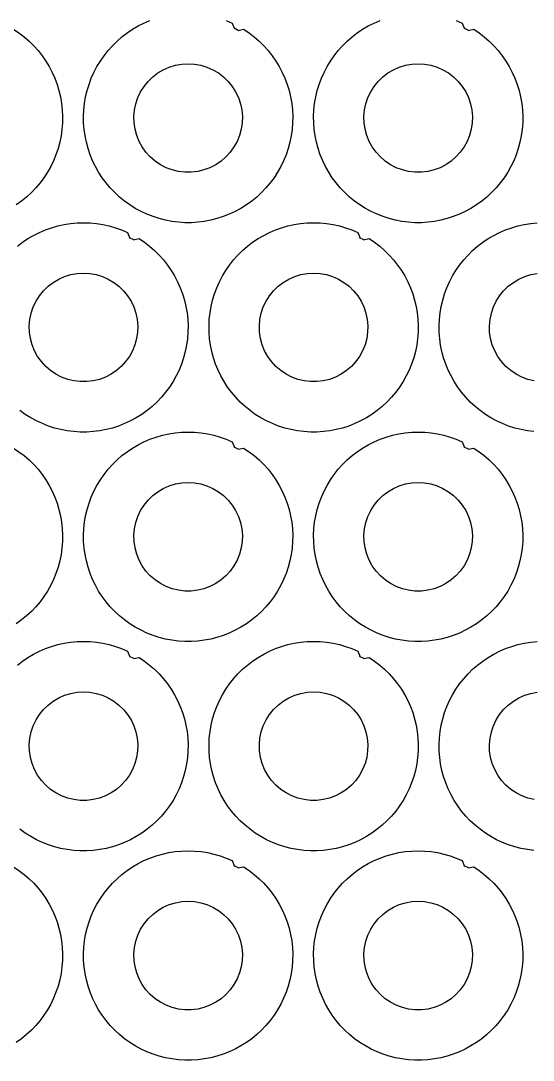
# Model space of a CAD drawing. Extents: x 0 to 183, y 0 to 160.
# Drawn here: x 91.3 to 130.5, y 0.1 to 79.5 of the extents above; entities that cross this region are included whole.
import ezdxf

# ---------------------------------------------------------------- set-up
doc = ezdxf.new("R2010")
doc.units = 0
doc.layers.add('Layer_1', color=7, linetype='CONTINUOUS')

msp = doc.modelspace()

# ---------------------------------------------------------------- linework, layer by layer
at = {"layer": 'Layer_1', "color": 7}
for points in [[(96.149787, 72.741957), (96.203804, 73.236957), (96.288781, 73.726957), (96.403787, 74.211956), (96.548792, 74.687958), (96.722782, 75.153957), (96.925785, 75.607957), (97.156784, 76.048957), (97.413803, 76.474958), (97.697804, 76.882958), (98.006781, 77.273957), (98.338787, 77.643956), (98.692778, 77.992958), (99.068783, 78.319957), (99.463781, 78.621958), (99.876785, 78.899958), (100.306779, 79.150958), (100.750799, 79.373956), (101.208789, 79.569956)], [(107.042802, 79.569956), (107.500793, 79.373956), (107.680337, 78.935481)], [(113.747578, 72.741957), (113.801596, 73.236957), (113.886573, 73.726957), (114.001578, 74.211956), (114.146584, 74.687958), (114.320574, 75.153957), (114.523576, 75.607957), (114.754575, 76.048957), (115.011595, 76.474958), (115.295595, 76.882958), (115.604572, 77.273957), (115.936578, 77.643956), (116.29057, 77.992958), (116.666574, 78.319957), (117.061573, 78.621958), (117.474577, 78.899958), (117.90457, 79.150958), (118.348591, 79.373956), (118.806581, 79.569956)], [(124.640594, 79.569956), (125.098584, 79.373956), (125.278128, 78.935481)], [(90.346993, 78.81795), (90.776987, 78.899958), (91.189991, 78.621958), (91.584989, 78.319957), (91.960994, 77.992958), (92.315013, 77.643956), (92.646991, 77.273957), (92.955996, 76.882958), (93.239996, 76.474958), (93.496988, 76.048957), (93.727987, 75.607957), (93.930989, 75.153957), (94.105008, 74.687958), (94.250013, 74.211956), (94.364991, 73.726957), (94.449996, 73.236957), (94.504013, 72.741957), (94.526873, 72.244958)], [(107.964489, 78.81162), (107.641159, 78.974659)], [(107.944785, 78.81795), (108.374778, 78.899958), (108.787782, 78.621958), (109.182781, 78.319957), (109.558785, 77.992958), (109.912805, 77.643956), (110.244783, 77.273957), (110.553788, 76.882958), (110.837788, 76.474958), (111.09478, 76.048957), (111.325779, 75.607957), (111.528781, 75.153957), (111.702799, 74.687958), (111.847805, 74.211956), (111.962782, 73.726957), (112.047788, 73.236957), (112.101805, 72.741957), (112.124665, 72.244958)], [(125.562281, 78.81162), (125.23895, 78.974659)], [(125.542576, 78.81795), (125.97257, 78.899958), (126.385574, 78.621958), (126.780572, 78.319957), (127.156577, 77.992958), (127.510596, 77.643956), (127.842574, 77.273957), (128.15158, 76.882958), (128.43558, 76.474958), (128.692571, 76.048957), (128.92357, 75.607957), (129.126573, 75.153957), (129.300591, 74.687958), (129.445597, 74.211956), (129.560574, 73.726957), (129.645579, 73.236957), (129.699597, 72.741957), (129.722457, 72.244958)], [(99.977792, 72.243958), (100.020803, 72.733958), (100.122798, 73.214958), (100.279798, 73.680958), (100.491804, 74.124958), (100.753791, 74.539958), (101.063783, 74.921957), (101.416787, 75.264958), (101.807806, 75.562957), (102.230801, 75.812958), (102.680804, 76.010956), (103.150789, 76.154957), (103.6348, 76.241958), (104.125782, 76.270956), (104.616792, 76.241958), (105.100803, 76.154957), (105.570788, 76.010956), (106.020791, 75.812958), (106.443786, 75.562957), (106.834805, 75.264958), (107.18778, 74.921957), (107.497801, 74.539958), (107.759788, 74.124958), (107.971793, 73.680958), (108.128793, 73.214958), (108.230789, 72.733958), (108.273799, 72.243958), (108.259688, 71.751958)], [(117.575584, 72.243958), (117.618595, 72.733958), (117.72059, 73.214958), (117.87759, 73.680958), (118.089595, 74.124958), (118.351582, 74.539958), (118.661575, 74.921957), (119.014579, 75.264958), (119.405598, 75.562957), (119.828592, 75.812958), (120.278596, 76.010956), (120.74858, 76.154957), (121.232591, 76.241958), (121.723573, 76.270956), (122.214584, 76.241958), (122.698595, 76.154957), (123.168579, 76.010956), (123.618583, 75.812958), (124.041577, 75.562957), (124.432596, 75.264958), (124.785572, 74.921957), (125.095593, 74.539958), (125.35758, 74.124958), (125.569585, 73.680958), (125.726585, 73.214958), (125.82858, 72.733958), (125.871591, 72.243958), (125.85748, 71.751958)], [(96.126785, 72.244958), (96.149928, 72.741957)], [(113.724577, 72.244958), (113.747719, 72.741957)], [(94.526986, 72.244958), (94.519084, 71.747956), (94.481012, 71.251956), (94.410993, 70.758956), (94.311002, 70.271959), (94.18101, 69.790968), (94.022006, 69.319967), (93.833002, 68.859945), (93.616001, 68.411945), (93.371992, 67.977972), (93.101002, 67.56096), (92.805007, 67.160967), (92.484008, 66.779967), (92.140995, 66.419964), (91.775009, 66.081947), (91.390002, 65.767946), (90.985013, 65.477963)], [(112.124778, 72.244958), (112.116876, 71.747956), (112.078804, 71.251956), (112.008785, 70.758956), (111.908793, 70.271959), (111.778802, 69.790968), (111.619798, 69.319967), (111.430793, 68.859945), (111.213793, 68.411945), (110.969783, 67.977972), (110.698794, 67.56096), (110.402799, 67.160967), (110.081799, 66.779967), (109.738787, 66.419964), (109.372801, 66.081947), (108.987793, 65.767946), (108.582804, 65.477963), (108.161785, 65.213972), (107.724792, 64.975946), (107.272785, 64.765944), (106.8098, 64.584955), (106.335779, 64.431963), (105.8538, 64.309958), (105.364794, 64.217954), (104.870792, 64.155949), (104.374786, 64.124961), (103.876805, 64.124961), (103.3808, 64.155949), (102.886798, 64.217954), (102.397791, 64.309958), (101.915784, 64.431963), (101.441792, 64.584955), (100.978778, 64.765944), (100.526799, 64.975946), (100.089778, 65.213972), (99.668787, 65.477963), (99.263798, 65.767946), (98.878791, 66.081947), (98.512805, 66.419964), (98.169792, 66.779967), (97.848793, 67.160967), (97.552798, 67.56096), (97.28178, 67.977972), (97.037799, 68.411945), (96.820798, 68.859945), (96.631794, 69.319967), (96.47279, 69.790968), (96.342798, 70.271959), (96.242779, 70.758956), (96.172788, 71.251956), (96.134801, 71.747956), (96.126898, 72.244958)], [(108.259801, 71.751958), (108.18679, 71.265957), (108.056799, 70.791956), (107.87279, 70.335967), (107.634792, 69.905945), (107.348788, 69.505951), (107.016781, 69.142957), (106.643797, 68.821958), (106.235788, 68.547948), (105.798795, 68.32296), (105.337785, 68.151962), (104.859785, 68.035969), (104.371795, 67.977972), (103.879797, 67.977972), (103.391778, 68.035969), (102.913778, 68.151962), (102.452797, 68.32296), (102.015804, 68.547948), (101.607795, 68.821958), (101.234782, 69.142957), (100.902804, 69.505951), (100.6168, 69.905945), (100.378802, 70.335967), (100.194793, 70.791956), (100.064801, 71.265957), (99.991791, 71.751958), (99.977679, 72.243958)], [(129.72257, 72.244958), (129.714667, 71.747956), (129.676596, 71.251956), (129.606576, 70.758956), (129.506585, 70.271959), (129.376593, 69.790968), (129.217589, 69.319967), (129.028585, 68.859945), (128.811584, 68.411945), (128.567575, 67.977972), (128.296585, 67.56096), (128.000591, 67.160967), (127.679591, 66.779967), (127.336578, 66.419964), (126.970592, 66.081947), (126.585585, 65.767946), (126.180596, 65.477963), (125.759577, 65.213972), (125.322584, 64.975946), (124.870577, 64.765944), (124.407591, 64.584955), (123.933571, 64.431963), (123.451592, 64.309958), (122.962585, 64.217954), (122.468584, 64.155949), (121.972578, 64.124961), (121.474597, 64.124961), (120.978591, 64.155949), (120.48459, 64.217954), (119.995583, 64.309958), (119.513576, 64.431963), (119.039584, 64.584955), (118.57657, 64.765944), (118.124591, 64.975946), (117.68757, 65.213972), (117.266579, 65.477963), (116.86159, 65.767946), (116.476582, 66.081947), (116.110597, 66.419964), (115.767584, 66.779967), (115.446584, 67.160967), (115.15059, 67.56096), (114.879572, 67.977972), (114.63559, 68.411945), (114.41859, 68.859945), (114.229586, 69.319967), (114.070582, 69.790968), (113.94059, 70.271959), (113.84057, 70.758956), (113.770579, 71.251956), (113.732592, 71.747956), (113.72469, 72.244958)], [(125.857593, 71.751958), (125.784582, 71.265957), (125.65459, 70.791956), (125.470581, 70.335967), (125.232583, 69.905945), (124.946579, 69.505951), (124.614573, 69.142957), (124.241588, 68.821958), (123.83358, 68.547948), (123.396587, 68.32296), (122.935577, 68.151962), (122.457577, 68.035969), (121.969586, 67.977972), (121.477588, 67.977972), (120.98957, 68.035969), (120.51157, 68.151962), (120.050588, 68.32296), (119.613595, 68.547948), (119.205587, 68.821958), (118.832574, 69.142957), (118.500596, 69.505951), (118.214592, 69.905945), (117.976594, 70.335967), (117.792585, 70.791956), (117.662593, 71.265957), (117.589582, 71.751958), (117.575471, 72.243958)], [(91.069787, 62.323946), (91.464785, 62.625946), (91.877789, 62.903947), (92.307783, 63.154947), (92.751803, 63.377945), (93.209793, 63.573945), (93.67879, 63.740947), (94.15679, 63.878945), (94.642805, 63.985947), (95.133787, 64.062946), (95.629792, 64.109947), (96.126785, 64.124961), (96.623807, 64.109933), (97.119784, 64.062946), (97.610795, 63.985947), (98.096781, 63.878945), (98.574809, 63.740947), (99.043806, 63.573945), (99.501796, 63.377945), (99.68134, 62.93947)], [(105.748582, 56.745945), (105.802599, 57.240946), (105.887576, 57.730946), (106.002582, 58.215945), (106.147588, 58.691947), (106.321578, 59.157946), (106.52458, 59.611946), (106.755579, 60.052946), (107.012599, 60.478947), (107.296599, 60.886947), (107.605576, 61.277946), (107.937582, 61.647945), (108.291574, 61.996947), (108.667578, 62.323946), (109.062576, 62.625946), (109.47558, 62.903947), (109.905574, 63.154947), (110.349594, 63.377945), (110.807585, 63.573945), (111.276582, 63.740947), (111.754581, 63.878945), (112.240596, 63.985947), (112.731578, 64.062946), (113.227584, 64.109947), (113.724577, 64.124961), (114.221599, 64.109933), (114.717576, 64.062946), (115.208586, 63.985947), (115.694573, 63.878945), (116.172601, 63.740947), (116.641598, 63.573945), (117.099588, 63.377945), (117.279132, 62.93947)], [(123.346374, 56.745945), (123.400391, 57.240946), (123.485368, 57.730946), (123.600374, 58.215945), (123.745379, 58.691947), (123.919369, 59.157946), (124.122372, 59.611946), (124.353371, 60.052946), (124.610391, 60.478947), (124.894391, 60.886947), (125.203368, 61.277946), (125.535374, 61.647945), (125.889365, 61.996947), (126.26537, 62.323946), (126.660368, 62.625946), (127.073372, 62.903947), (127.503366, 63.154947), (127.947386, 63.377945), (128.405376, 63.573945), (128.874373, 63.740947), (129.352373, 63.878945), (129.838388, 63.985947), (130.32937, 64.062946), (130.825375, 64.109947)], [(99.965493, 62.815608), (99.642162, 62.978648)], [(99.945788, 62.821939), (100.375782, 62.903947), (100.788786, 62.625946), (101.183784, 62.323946), (101.559789, 61.996947), (101.913809, 61.647945), (102.245787, 61.277946), (102.554792, 60.886947), (102.838792, 60.478947), (103.095783, 60.052946), (103.326782, 59.611946), (103.529785, 59.157946), (103.703803, 58.691947), (103.848809, 58.215945), (103.963786, 57.730946), (104.048791, 57.240946), (104.102809, 56.745945), (104.125669, 56.248946)], [(117.563285, 62.815608), (117.239954, 62.978648)], [(117.54358, 62.821939), (117.973574, 62.903947), (118.386578, 62.625946), (118.781576, 62.323946), (119.157581, 61.996947), (119.5116, 61.647945), (119.843578, 61.277946), (120.152583, 60.886947), (120.436584, 60.478947), (120.693575, 60.052946), (120.924574, 59.611946), (121.127576, 59.157946), (121.301595, 58.691947), (121.4466, 58.215945), (121.561578, 57.730946), (121.646583, 57.240946), (121.7006, 56.745945), (121.72346, 56.248946)], [(91.978796, 56.247947), (92.021807, 56.737947), (92.123802, 57.218947), (92.280802, 57.684947), (92.492807, 58.128947), (92.754794, 58.543946), (93.064787, 58.925945), (93.417791, 59.268947), (93.80881, 59.566945), (94.231804, 59.816946), (94.681808, 60.014945), (95.151792, 60.158946), (95.635803, 60.245947), (96.126785, 60.274945), (96.617796, 60.245947), (97.101807, 60.158946), (97.571791, 60.014945), (98.021795, 59.816946), (98.444789, 59.566945), (98.835808, 59.268947), (99.188784, 58.925945), (99.498805, 58.543946), (99.760792, 58.128947), (99.972797, 57.684947), (100.129797, 57.218947), (100.231792, 56.737947), (100.274803, 56.247947), (100.260692, 55.755946)], [(109.576588, 56.247947), (109.619598, 56.737947), (109.721594, 57.218947), (109.878594, 57.684947), (110.090599, 58.128947), (110.352586, 58.543946), (110.662579, 58.925945), (111.015582, 59.268947), (111.406601, 59.566945), (111.829596, 59.816946), (112.279599, 60.014945), (112.749584, 60.158946), (113.233595, 60.245947), (113.724577, 60.274945), (114.215587, 60.245947), (114.699598, 60.158946), (115.169583, 60.014945), (115.619586, 59.816946), (116.042581, 59.566945), (116.4336, 59.268947), (116.786575, 58.925945), (117.096596, 58.543946), (117.358583, 58.128947), (117.570589, 57.684947), (117.727589, 57.218947), (117.829584, 56.737947), (117.872595, 56.247947), (117.858484, 55.755946)], [(127.174379, 56.247947), (127.21739, 56.737947), (127.319385, 57.218947), (127.476385, 57.684947), (127.688391, 58.128947), (127.950378, 58.543946), (128.260371, 58.925945), (128.613374, 59.268947), (129.004393, 59.566945), (129.427388, 59.816946), (129.877391, 60.014945), (130.347376, 60.158946), (130.831387, 60.245947)], [(105.725581, 56.248946), (105.748723, 56.745945)], [(123.323373, 56.248946), (123.346515, 56.745945)], [(104.125782, 56.248946), (104.117879, 55.751944), (104.079808, 55.255945), (104.009788, 54.762945), (103.909797, 54.275948), (103.779805, 53.794956), (103.620801, 53.323956), (103.431797, 52.863933), (103.214797, 52.415934), (102.970787, 51.981961), (102.699797, 51.564949), (102.403803, 51.164956), (102.082803, 50.783956), (101.73979, 50.423953), (101.373805, 50.085935), (100.988797, 49.771935), (100.583808, 49.481952), (100.162789, 49.217961), (99.725796, 48.979935), (99.273789, 48.769933), (98.810803, 48.588944), (98.336783, 48.435951), (97.854804, 48.313947), (97.365797, 48.221942), (96.871796, 48.159938), (96.37579, 48.12895), (95.877809, 48.12895), (95.381803, 48.159938), (94.887802, 48.221942), (94.398795, 48.313947), (93.916788, 48.435951), (93.442796, 48.588944), (92.979782, 48.769933), (92.527803, 48.979935), (92.090782, 49.217961), (91.669791, 49.481952), (91.264802, 49.771935)], [(100.260805, 55.755946), (100.187794, 55.269946), (100.057802, 54.795945), (99.873793, 54.339956), (99.635795, 53.909934), (99.349791, 53.50994), (99.017785, 53.146946), (98.6448, 52.825946), (98.236792, 52.551937), (97.799799, 52.326949), (97.338789, 52.155951), (96.860789, 52.039957), (96.372799, 51.981961), (95.880801, 51.981961), (95.392782, 52.039957), (94.914782, 52.155951), (94.4538, 52.326949), (94.016807, 52.551937), (93.608799, 52.825946), (93.235786, 53.146946), (92.903808, 53.50994), (92.617804, 53.909934), (92.379806, 54.339956), (92.195797, 54.795945), (92.065805, 55.269946), (91.992794, 55.755946), (91.978683, 56.247947)], [(121.723573, 56.248946), (121.715671, 55.751944), (121.677599, 55.255945), (121.60758, 54.762945), (121.507589, 54.275948), (121.377597, 53.794956), (121.218593, 53.323956), (121.029589, 52.863933), (120.812588, 52.415934), (120.568579, 51.981961), (120.297589, 51.564949), (120.001594, 51.164956), (119.680595, 50.783956), (119.337582, 50.423953), (118.971596, 50.085935), (118.586589, 49.771935), (118.1816, 49.481952), (117.760581, 49.217961), (117.323588, 48.979935), (116.871581, 48.769933), (116.408595, 48.588944), (115.934575, 48.435951), (115.452596, 48.313947), (114.963589, 48.221942), (114.469587, 48.159938), (113.973582, 48.12895), (113.475601, 48.12895), (112.979595, 48.159938), (112.485593, 48.221942), (111.996587, 48.313947), (111.51458, 48.435951), (111.040587, 48.588944), (110.577574, 48.769933), (110.125595, 48.979935), (109.688574, 49.217961), (109.267583, 49.481952), (108.862594, 49.771935), (108.477586, 50.085935), (108.1116, 50.423953), (107.768588, 50.783956), (107.447588, 51.164956), (107.151593, 51.564949), (106.880575, 51.981961), (106.636594, 52.415934), (106.419594, 52.863933), (106.230589, 53.323956), (106.071585, 53.794956), (105.941594, 54.275948), (105.841574, 54.762945), (105.771583, 55.255945), (105.733596, 55.751944), (105.725694, 56.248946)], [(117.858596, 55.755946), (117.785586, 55.269946), (117.655594, 54.795945), (117.471585, 54.339956), (117.233587, 53.909934), (116.947583, 53.50994), (116.615577, 53.146946), (116.242592, 52.825946), (115.834583, 52.551937), (115.39759, 52.326949), (114.93658, 52.155951), (114.458581, 52.039957), (113.97059, 51.981961), (113.478592, 51.981961), (112.990574, 52.039957), (112.512574, 52.155951), (112.051592, 52.326949), (111.614599, 52.551937), (111.20659, 52.825946), (110.833577, 53.146946), (110.501599, 53.50994), (110.215595, 53.909934), (109.977597, 54.339956), (109.793588, 54.795945), (109.663597, 55.269946), (109.590586, 55.755946), (109.576475, 56.247947)], [(130.577387, 48.159938), (130.083385, 48.221942), (129.594379, 48.313947), (129.112371, 48.435951), (128.638379, 48.588944), (128.175365, 48.769933), (127.723386, 48.979935), (127.286365, 49.217961), (126.865374, 49.481952), (126.460385, 49.771935), (126.075378, 50.085935), (125.709392, 50.423953), (125.366379, 50.783956), (125.04538, 51.164956), (124.749385, 51.564949), (124.478367, 51.981961), (124.234386, 52.415934), (124.017385, 52.863933), (123.828381, 53.323956), (123.669377, 53.794956), (123.539385, 54.275948), (123.439366, 54.762945), (123.369375, 55.255945), (123.331388, 55.751944), (123.323485, 56.248946)], [(130.588365, 52.039957), (130.110365, 52.155951), (129.649384, 52.326949), (129.212391, 52.551937), (128.804382, 52.825946), (128.431369, 53.146946), (128.099391, 53.50994), (127.813387, 53.909934), (127.575389, 54.339956), (127.39138, 54.795945), (127.261389, 55.269946), (127.188378, 55.755946), (127.174267, 56.247947)], [(96.149787, 40.749934), (96.203804, 41.244935), (96.288781, 41.734935), (96.403787, 42.219934), (96.548792, 42.695935), (96.722782, 43.161935), (96.925785, 43.615935), (97.156784, 44.056935), (97.413803, 44.482935), (97.697804, 44.890936), (98.006781, 45.281935), (98.338787, 45.651934), (98.692778, 46.000935), (99.068783, 46.327935), (99.463781, 46.629935), (99.876785, 46.907935), (100.306779, 47.158935), (100.750799, 47.381933), (101.208789, 47.577934), (101.677786, 47.744936), (102.155786, 47.882934), (102.641801, 47.989936), (103.132783, 48.066935), (103.628788, 48.113936), (104.125782, 48.12895), (104.622803, 48.113922), (105.118781, 48.066935), (105.609791, 47.989936), (106.095777, 47.882934), (106.573805, 47.744936), (107.042802, 47.577934), (107.500793, 47.381933), (107.680337, 46.943459)], [(113.747578, 40.749934), (113.801596, 41.244935), (113.886573, 41.734935), (114.001578, 42.219934), (114.146584, 42.695935), (114.320574, 43.161935), (114.523576, 43.615935), (114.754575, 44.056935), (115.011595, 44.482935), (115.295595, 44.890936), (115.604572, 45.281935), (115.936578, 45.651934), (116.29057, 46.000935), (116.666574, 46.327935), (117.061573, 46.629935), (117.474577, 46.907935), (117.90457, 47.158935), (118.348591, 47.381933), (118.806581, 47.577934), (119.275578, 47.744936), (119.753578, 47.882934), (120.239592, 47.989936), (120.730574, 48.066935), (121.22658, 48.113936), (121.723573, 48.12895), (122.220595, 48.113922), (122.716572, 48.066935), (123.207582, 47.989936), (123.693569, 47.882934), (124.171597, 47.744936), (124.640594, 47.577934), (125.098584, 47.381933), (125.278128, 46.943459)], [(90.346993, 46.825927), (90.776987, 46.907935), (91.189991, 46.629935), (91.584989, 46.327935), (91.960994, 46.000935), (92.315013, 45.651934), (92.646991, 45.281935), (92.955996, 44.890936), (93.239996, 44.482935), (93.496988, 44.056935), (93.727987, 43.615935), (93.930989, 43.161935), (94.105008, 42.695935), (94.250013, 42.219934), (94.364991, 41.734935), (94.449996, 41.244935), (94.504013, 40.749934), (94.526873, 40.252935)], [(107.964489, 46.819597), (107.641159, 46.982637)], [(107.944785, 46.825927), (108.374778, 46.907935), (108.787782, 46.629935), (109.182781, 46.327935), (109.558785, 46.000935), (109.912805, 45.651934), (110.244783, 45.281935), (110.553788, 44.890936), (110.837788, 44.482935), (111.09478, 44.056935), (111.325779, 43.615935), (111.528781, 43.161935), (111.702799, 42.695935), (111.847805, 42.219934), (111.962782, 41.734935), (112.047788, 41.244935), (112.101805, 40.749934), (112.124665, 40.252935)], [(125.562281, 46.819597), (125.23895, 46.982637)], [(125.542576, 46.825927), (125.97257, 46.907935), (126.385574, 46.629935), (126.780572, 46.327935), (127.156577, 46.000935), (127.510596, 45.651934), (127.842574, 45.281935), (128.15158, 44.890936), (128.43558, 44.482935), (128.692571, 44.056935), (128.92357, 43.615935), (129.126573, 43.161935), (129.300591, 42.695935), (129.445597, 42.219934), (129.560574, 41.734935), (129.645579, 41.244935), (129.699597, 40.749934), (129.722457, 40.252935)], [(99.977792, 40.251936), (100.020803, 40.741936), (100.122798, 41.222936), (100.279798, 41.688935), (100.491804, 42.132936), (100.753791, 42.547935), (101.063783, 42.929934), (101.416787, 43.272936), (101.807806, 43.570934), (102.230801, 43.820935), (102.680804, 44.018934), (103.150789, 44.162935), (103.6348, 44.249935), (104.125782, 44.278934), (104.616792, 44.249935), (105.100803, 44.162935), (105.570788, 44.018934), (106.020791, 43.820935), (106.443786, 43.570934), (106.834805, 43.272936), (107.18778, 42.929934), (107.497801, 42.547935), (107.759788, 42.132936), (107.971793, 41.688935), (108.128793, 41.222936), (108.230789, 40.741936), (108.273799, 40.251936), (108.259688, 39.759935)], [(117.575584, 40.251936), (117.618595, 40.741936), (117.72059, 41.222936), (117.87759, 41.688935), (118.089595, 42.132936), (118.351582, 42.547935), (118.661575, 42.929934), (119.014579, 43.272936), (119.405598, 43.570934), (119.828592, 43.820935), (120.278596, 44.018934), (120.74858, 44.162935), (121.232591, 44.249935), (121.723573, 44.278934), (122.214584, 44.249935), (122.698595, 44.162935), (123.168579, 44.018934), (123.618583, 43.820935), (124.041577, 43.570934), (124.432596, 43.272936), (124.785572, 42.929934), (125.095593, 42.547935), (125.35758, 42.132936), (125.569585, 41.688935), (125.726585, 41.222936), (125.82858, 40.741936), (125.871591, 40.251936), (125.85748, 39.759935)], [(96.126785, 40.252935), (96.149928, 40.749934)], [(113.724577, 40.252935), (113.747719, 40.749934)], [(94.526986, 40.252935), (94.519084, 39.755933), (94.481012, 39.259933), (94.410993, 38.766933), (94.311002, 38.279936), (94.18101, 37.798945), (94.022006, 37.327944), (93.833002, 36.867922), (93.616001, 36.419923), (93.371992, 35.98595), (93.101002, 35.568938), (92.805007, 35.168944), (92.484008, 34.787944), (92.140995, 34.427942), (91.775009, 34.089924), (91.390002, 33.775924), (90.985013, 33.48594)], [(112.124778, 40.252935), (112.116876, 39.755933), (112.078804, 39.259933), (112.008785, 38.766933), (111.908793, 38.279936), (111.778802, 37.798945), (111.619798, 37.327944), (111.430793, 36.867922), (111.213793, 36.419923), (110.969783, 35.98595), (110.698794, 35.568938), (110.402799, 35.168944), (110.081799, 34.787944), (109.738787, 34.427942), (109.372801, 34.089924), (108.987793, 33.775924), (108.582804, 33.48594), (108.161785, 33.22195), (107.724792, 32.983924), (107.272785, 32.773922), (106.8098, 32.592933), (106.335779, 32.43994), (105.8538, 32.317936), (105.364794, 32.225931), (104.870792, 32.163927), (104.374786, 32.132939), (103.876805, 32.132939), (103.3808, 32.163927), (102.886798, 32.225931), (102.397791, 32.317936), (101.915784, 32.43994), (101.441792, 32.592933), (100.978778, 32.773922), (100.526799, 32.983924), (100.089778, 33.22195), (99.668787, 33.48594), (99.263798, 33.775924), (98.878791, 34.089924), (98.512805, 34.427942), (98.169792, 34.787944), (97.848793, 35.168944), (97.552798, 35.568938), (97.28178, 35.98595), (97.037799, 36.419923), (96.820798, 36.867922), (96.631794, 37.327944), (96.47279, 37.798945), (96.342798, 38.279936), (96.242779, 38.766933), (96.172788, 39.259933), (96.134801, 39.755933), (96.126898, 40.252935)], [(108.259801, 39.759935), (108.18679, 39.273934), (108.056799, 38.799934), (107.87279, 38.343944), (107.634792, 37.913922), (107.348788, 37.513929), (107.016781, 37.150935), (106.643797, 36.829935), (106.235788, 36.555926), (105.798795, 36.330938), (105.337785, 36.15994), (104.859785, 36.043946), (104.371795, 35.98595), (103.879797, 35.98595), (103.391778, 36.043946), (102.913778, 36.15994), (102.452797, 36.330938), (102.015804, 36.555926), (101.607795, 36.829935), (101.234782, 37.150935), (100.902804, 37.513929), (100.6168, 37.913922), (100.378802, 38.343944), (100.194793, 38.799934), (100.064801, 39.273934), (99.991791, 39.759935), (99.977679, 40.251936)], [(129.72257, 40.252935), (129.714667, 39.755933), (129.676596, 39.259933), (129.606576, 38.766933), (129.506585, 38.279936), (129.376593, 37.798945), (129.217589, 37.327944), (129.028585, 36.867922), (128.811584, 36.419923), (128.567575, 35.98595), (128.296585, 35.568938), (128.000591, 35.168944), (127.679591, 34.787944), (127.336578, 34.427942), (126.970592, 34.089924), (126.585585, 33.775924), (126.180596, 33.48594), (125.759577, 33.22195), (125.322584, 32.983924), (124.870577, 32.773922), (124.407591, 32.592933), (123.933571, 32.43994), (123.451592, 32.317936), (122.962585, 32.225931), (122.468584, 32.163927), (121.972578, 32.132939), (121.474597, 32.132939), (120.978591, 32.163927), (120.48459, 32.225931), (119.995583, 32.317936), (119.513576, 32.43994), (119.039584, 32.592933), (118.57657, 32.773922), (118.124591, 32.983924), (117.68757, 33.22195), (117.266579, 33.48594), (116.86159, 33.775924), (116.476582, 34.089924), (116.110597, 34.427942), (115.767584, 34.787944), (115.446584, 35.168944), (115.15059, 35.568938), (114.879572, 35.98595), (114.63559, 36.419923), (114.41859, 36.867922), (114.229586, 37.327944), (114.070582, 37.798945), (113.94059, 38.279936), (113.84057, 38.766933), (113.770579, 39.259933), (113.732592, 39.755933), (113.72469, 40.252935)], [(125.857593, 39.759935), (125.784582, 39.273934), (125.65459, 38.799934), (125.470581, 38.343944), (125.232583, 37.913922), (124.946579, 37.513929), (124.614573, 37.150935), (124.241588, 36.829935), (123.83358, 36.555926), (123.396587, 36.330938), (122.935577, 36.15994), (122.457577, 36.043946), (121.969586, 35.98595), (121.477588, 35.98595), (120.98957, 36.043946), (120.51157, 36.15994), (120.050588, 36.330938), (119.613595, 36.555926), (119.205587, 36.829935), (118.832574, 37.150935), (118.500596, 37.513929), (118.214592, 37.913922), (117.976594, 38.343944), (117.792585, 38.799934), (117.662593, 39.273934), (117.589582, 39.759935), (117.575471, 40.251936)], [(91.069787, 30.331924), (91.464785, 30.633924), (91.877789, 30.911924), (92.307783, 31.162924), (92.751803, 31.385922), (93.209793, 31.581923), (93.67879, 31.748925), (94.15679, 31.886923), (94.642805, 31.993925), (95.133787, 32.070923), (95.629792, 32.117925), (96.126785, 32.132939), (96.623807, 32.117911), (97.119784, 32.070923), (97.610795, 31.993925), (98.096781, 31.886923), (98.574809, 31.748925), (99.043806, 31.581923), (99.501796, 31.385922), (99.68134, 30.947447)], [(105.748582, 24.753923), (105.802599, 25.248924), (105.887576, 25.738923), (106.002582, 26.223922), (106.147588, 26.699924), (106.321578, 27.165924), (106.52458, 27.619923), (106.755579, 28.060924), (107.012599, 28.486924), (107.296599, 28.894924), (107.605576, 29.285923), (107.937582, 29.655922), (108.291574, 30.004924), (108.667578, 30.331924), (109.062576, 30.633924), (109.47558, 30.911924), (109.905574, 31.162924), (110.349594, 31.385922), (110.807585, 31.581923), (111.276582, 31.748925), (111.754581, 31.886923), (112.240596, 31.993925), (112.731578, 32.070923), (113.227584, 32.117925), (113.724577, 32.132939), (114.221599, 32.117911), (114.717576, 32.070923), (115.208586, 31.993925), (115.694573, 31.886923), (116.172601, 31.748925), (116.641598, 31.581923), (117.099588, 31.385922), (117.279132, 30.947447)], [(123.346374, 24.753923), (123.400391, 25.248924), (123.485368, 25.738923), (123.600374, 26.223922), (123.745379, 26.699924), (123.919369, 27.165924), (124.122372, 27.619923), (124.353371, 28.060924), (124.610391, 28.486924), (124.894391, 28.894924), (125.203368, 29.285923), (125.535374, 29.655922), (125.889365, 30.004924), (126.26537, 30.331924), (126.660368, 30.633924), (127.073372, 30.911924), (127.503366, 31.162924), (127.947386, 31.385922), (128.405376, 31.581923), (128.874373, 31.748925), (129.352373, 31.886923), (129.838388, 31.993925), (130.32937, 32.070923), (130.825375, 32.117925)], [(99.965493, 30.823586), (99.642162, 30.986626)], [(117.563285, 30.823586), (117.239954, 30.986626)], [(99.945788, 30.829916), (100.375782, 30.911924), (100.788786, 30.633924), (101.183784, 30.331924), (101.559789, 30.004924), (101.913809, 29.655922), (102.245787, 29.285923), (102.554792, 28.894924), (102.838792, 28.486924), (103.095783, 28.060924), (103.326782, 27.619923), (103.529785, 27.165924), (103.703803, 26.699924), (103.848809, 26.223922), (103.963786, 25.738923), (104.048791, 25.248924), (104.102809, 24.753923), (104.125669, 24.256924)], [(117.54358, 30.829916), (117.973574, 30.911924), (118.386578, 30.633924), (118.781576, 30.331924), (119.157581, 30.004924), (119.5116, 29.655922), (119.843578, 29.285923), (120.152583, 28.894924), (120.436584, 28.486924), (120.693575, 28.060924), (120.924574, 27.619923), (121.127576, 27.165924), (121.301595, 26.699924), (121.4466, 26.223922), (121.561578, 25.738923), (121.646583, 25.248924), (121.7006, 24.753923), (121.72346, 24.256924)], [(91.978796, 24.255925), (92.021807, 24.745925), (92.123802, 25.226924), (92.280802, 25.692924), (92.492807, 26.136925), (92.754794, 26.551924), (93.064787, 26.933923), (93.417791, 27.276925), (93.80881, 27.574923), (94.231804, 27.824924), (94.681808, 28.022923), (95.151792, 28.166924), (95.635803, 28.253924), (96.126785, 28.282923), (96.617796, 28.253924), (97.101807, 28.166924), (97.571791, 28.022923), (98.021795, 27.824924), (98.444789, 27.574923), (98.835808, 27.276925), (99.188784, 26.933923), (99.498805, 26.551924), (99.760792, 26.136925), (99.972797, 25.692924), (100.129797, 25.226924), (100.231792, 24.745925), (100.274803, 24.255925), (100.260692, 23.763924)], [(109.576588, 24.255925), (109.619598, 24.745925), (109.721594, 25.226924), (109.878594, 25.692924), (110.090599, 26.136925), (110.352586, 26.551924), (110.662579, 26.933923), (111.015582, 27.276925), (111.406601, 27.574923), (111.829596, 27.824924), (112.279599, 28.022923), (112.749584, 28.166924), (113.233595, 28.253924), (113.724577, 28.282923), (114.215587, 28.253924), (114.699598, 28.166924), (115.169583, 28.022923), (115.619586, 27.824924), (116.042581, 27.574923), (116.4336, 27.276925), (116.786575, 26.933923), (117.096596, 26.551924), (117.358583, 26.136925), (117.570589, 25.692924), (117.727589, 25.226924), (117.829584, 24.745925), (117.872595, 24.255925), (117.858484, 23.763924)], [(127.174379, 24.255925), (127.21739, 24.745925), (127.319385, 25.226924), (127.476385, 25.692924), (127.688391, 26.136925), (127.950378, 26.551924), (128.260371, 26.933923), (128.613374, 27.276925), (129.004393, 27.574923), (129.427388, 27.824924), (129.877391, 28.022923), (130.347376, 28.166924), (130.831387, 28.253924)], [(105.725581, 24.256924), (105.748723, 24.753923)], [(123.323373, 24.256924), (123.346515, 24.753923)], [(104.125782, 24.256924), (104.117879, 23.759922), (104.079808, 23.263922), (104.009788, 22.770922), (103.909797, 22.283925), (103.779805, 21.802934), (103.620801, 21.331933), (103.431797, 20.871911), (103.214797, 20.423911), (102.970787, 19.989938), (102.699797, 19.572927), (102.403803, 19.172933), (102.082803, 18.791933), (101.73979, 18.431931), (101.373805, 18.093913), (100.988797, 17.779913), (100.583808, 17.489929), (100.162789, 17.225939), (99.725796, 16.987912), (99.273789, 16.777911), (98.810803, 16.596922), (98.336783, 16.443929), (97.854804, 16.321924), (97.365797, 16.22992), (96.871796, 16.167916), (96.37579, 16.136928), (95.877809, 16.136928), (95.381803, 16.167916), (94.887802, 16.22992), (94.398795, 16.321924), (93.916788, 16.443929), (93.442796, 16.596922), (92.979782, 16.777911), (92.527803, 16.987912), (92.090782, 17.225939), (91.669791, 17.489929), (91.264802, 17.779913)], [(100.260805, 23.763924), (100.187794, 23.277923), (100.057802, 22.803922), (99.873793, 22.347933), (99.635795, 21.917911), (99.349791, 21.517918), (99.017785, 21.154923), (98.6448, 20.833924), (98.236792, 20.559914), (97.799799, 20.334927), (97.338789, 20.163928), (96.860789, 20.047935), (96.372799, 19.989938), (95.880801, 19.989938), (95.392782, 20.047935), (94.914782, 20.163928), (94.4538, 20.334927), (94.016807, 20.559914), (93.608799, 20.833924), (93.235786, 21.154923), (92.903808, 21.517918), (92.617804, 21.917911), (92.379806, 22.347933), (92.195797, 22.803922), (92.065805, 23.277923), (91.992794, 23.763924), (91.978683, 24.255925)], [(121.723573, 24.256924), (121.715671, 23.759922), (121.677599, 23.263922), (121.60758, 22.770922), (121.507589, 22.283925), (121.377597, 21.802934), (121.218593, 21.331933), (121.029589, 20.871911), (120.812588, 20.423911), (120.568579, 19.989938), (120.297589, 19.572927), (120.001594, 19.172933), (119.680595, 18.791933), (119.337582, 18.431931), (118.971596, 18.093913), (118.586589, 17.779913), (118.1816, 17.489929), (117.760581, 17.225939), (117.323588, 16.987912), (116.871581, 16.777911), (116.408595, 16.596922), (115.934575, 16.443929), (115.452596, 16.321924), (114.963589, 16.22992), (114.469587, 16.167916), (113.973582, 16.136928), (113.475601, 16.136928), (112.979595, 16.167916), (112.485593, 16.22992), (111.996587, 16.321924), (111.51458, 16.443929), (111.040587, 16.596922), (110.577574, 16.777911), (110.125595, 16.987912), (109.688574, 17.225939), (109.267583, 17.489929), (108.862594, 17.779913), (108.477586, 18.093913), (108.1116, 18.431931), (107.768588, 18.791933), (107.447588, 19.172933), (107.151593, 19.572927), (106.880575, 19.989938), (106.636594, 20.423911), (106.419594, 20.871911), (106.230589, 21.331933), (106.071585, 21.802934), (105.941594, 22.283925), (105.841574, 22.770922), (105.771583, 23.263922), (105.733596, 23.759922), (105.725694, 24.256924)], [(117.858596, 23.763924), (117.785586, 23.277923), (117.655594, 22.803922), (117.471585, 22.347933), (117.233587, 21.917911), (116.947583, 21.517918), (116.615577, 21.154923), (116.242592, 20.833924), (115.834583, 20.559914), (115.39759, 20.334927), (114.93658, 20.163928), (114.458581, 20.047935), (113.97059, 19.989938), (113.478592, 19.989938), (112.990574, 20.047935), (112.512574, 20.163928), (112.051592, 20.334927), (111.614599, 20.559914), (111.20659, 20.833924), (110.833577, 21.154923), (110.501599, 21.517918), (110.215595, 21.917911), (109.977597, 22.347933), (109.793588, 22.803922), (109.663597, 23.277923), (109.590586, 23.763924), (109.576475, 24.255925)], [(130.577387, 16.167916), (130.083385, 16.22992), (129.594379, 16.321924), (129.112371, 16.443929), (128.638379, 16.596922), (128.175365, 16.777911), (127.723386, 16.987912), (127.286365, 17.225939), (126.865374, 17.489929), (126.460385, 17.779913), (126.075378, 18.093913), (125.709392, 18.431931), (125.366379, 18.791933), (125.04538, 19.172933), (124.749385, 19.572927), (124.478367, 19.989938), (124.234386, 20.423911), (124.017385, 20.871911), (123.828381, 21.331933), (123.669377, 21.802934), (123.539385, 22.283925), (123.439366, 22.770922), (123.369375, 23.263922), (123.331388, 23.759922), (123.323485, 24.256924)], [(130.588365, 20.047935), (130.110365, 20.163928), (129.649384, 20.334927), (129.212391, 20.559914), (128.804382, 20.833924), (128.431369, 21.154923), (128.099391, 21.517918), (127.813387, 21.917911), (127.575389, 22.347933), (127.39138, 22.803922), (127.261389, 23.277923), (127.188378, 23.763924), (127.174267, 24.255925)], [(96.149787, 8.757912), (96.203804, 9.252912), (96.288781, 9.742912), (96.403787, 10.227911), (96.548792, 10.703913), (96.722782, 11.169912), (96.925785, 11.623912), (97.156784, 12.064913), (97.413803, 12.490913), (97.697804, 12.898913), (98.006781, 13.289912), (98.338787, 13.659911), (98.692778, 14.008913), (99.068783, 14.335912), (99.463781, 14.637913), (99.876785, 14.915913), (100.306779, 15.166913), (100.750799, 15.389911), (101.208789, 15.585911), (101.677786, 15.752913), (102.155786, 15.890912), (102.641801, 15.997913), (103.132783, 16.074912), (103.628788, 16.121913), (104.125782, 16.136928), (104.622803, 16.121899), (105.118781, 16.074912), (105.609791, 15.997913), (106.095777, 15.890912), (106.573805, 15.752913), (107.042802, 15.585911), (107.500793, 15.389911), (107.680337, 14.951436)], [(113.747578, 8.757912), (113.801596, 9.252912), (113.886573, 9.742912), (114.001578, 10.227911), (114.146584, 10.703913), (114.320574, 11.169912), (114.523576, 11.623912), (114.754575, 12.064913), (115.011595, 12.490913), (115.295595, 12.898913), (115.604572, 13.289912), (115.936578, 13.659911), (116.29057, 14.008913), (116.666574, 14.335912), (117.061573, 14.637913), (117.474577, 14.915913), (117.90457, 15.166913), (118.348591, 15.389911), (118.806581, 15.585911), (119.275578, 15.752913), (119.753578, 15.890912), (120.239592, 15.997913), (120.730574, 16.074912), (121.22658, 16.121913), (121.723573, 16.136928), (122.220595, 16.121899), (122.716572, 16.074912), (123.207582, 15.997913), (123.693569, 15.890912), (124.171597, 15.752913), (124.640594, 15.585911), (125.098584, 15.389911), (125.278128, 14.951436)], [(90.346993, 14.833905), (90.776987, 14.915913), (91.189991, 14.637913), (91.584989, 14.335912), (91.960994, 14.008913), (92.315013, 13.659911), (92.646991, 13.289912), (92.955996, 12.898913), (93.239996, 12.490913), (93.496988, 12.064913), (93.727987, 11.623912), (93.930989, 11.169912), (94.105008, 10.703913), (94.250013, 10.227911), (94.364991, 9.742912), (94.449996, 9.252912), (94.504013, 8.757912), (94.526873, 8.260913)], [(107.964489, 14.827575), (107.641159, 14.990614)], [(107.944785, 14.833905), (108.374778, 14.915913), (108.787782, 14.637913), (109.182781, 14.335912), (109.558785, 14.008913), (109.912805, 13.659911), (110.244783, 13.289912), (110.553788, 12.898913), (110.837788, 12.490913), (111.09478, 12.064913), (111.325779, 11.623912), (111.528781, 11.169912), (111.702799, 10.703913), (111.847805, 10.227911), (111.962782, 9.742912), (112.047788, 9.252912), (112.101805, 8.757912), (112.124665, 8.260913)], [(125.562281, 14.827575), (125.23895, 14.990614)], [(125.542576, 14.833905), (125.97257, 14.915913), (126.385574, 14.637913), (126.780572, 14.335912), (127.156577, 14.008913), (127.510596, 13.659911), (127.842574, 13.289912), (128.15158, 12.898913), (128.43558, 12.490913), (128.692571, 12.064913), (128.92357, 11.623912), (129.126573, 11.169912), (129.300591, 10.703913), (129.445597, 10.227911), (129.560574, 9.742912), (129.645579, 9.252912), (129.699597, 8.757912), (129.722457, 8.260913)], [(99.977792, 8.259913), (100.020803, 8.749913), (100.122798, 9.230913), (100.279798, 9.696913), (100.491804, 10.140913), (100.753791, 10.555913), (101.063783, 10.937912), (101.416787, 11.280913), (101.807806, 11.578912), (102.230801, 11.828913), (102.680804, 12.026911), (103.150789, 12.170912), (103.6348, 12.257913), (104.125782, 12.286911), (104.616792, 12.257913), (105.100803, 12.170912), (105.570788, 12.026911), (106.020791, 11.828913), (106.443786, 11.578912), (106.834805, 11.280913), (107.18778, 10.937912), (107.497801, 10.555913), (107.759788, 10.140913), (107.971793, 9.696913), (108.128793, 9.230913), (108.230789, 8.749913), (108.273799, 8.259913), (108.259688, 7.767913)], [(117.575584, 8.259913), (117.618595, 8.749913), (117.72059, 9.230913), (117.87759, 9.696913), (118.089595, 10.140913), (118.351582, 10.555913), (118.661575, 10.937912), (119.014579, 11.280913), (119.405598, 11.578912), (119.828592, 11.828913), (120.278596, 12.026911), (120.74858, 12.170912), (121.232591, 12.257913), (121.723573, 12.286911), (122.214584, 12.257913), (122.698595, 12.170912), (123.168579, 12.026911), (123.618583, 11.828913), (124.041577, 11.578912), (124.432596, 11.280913), (124.785572, 10.937912), (125.095593, 10.555913), (125.35758, 10.140913), (125.569585, 9.696913), (125.726585, 9.230913), (125.82858, 8.749913), (125.871591, 8.259913), (125.85748, 7.767913)], [(96.126785, 8.260913), (96.149928, 8.757912)], [(113.724577, 8.260913), (113.747719, 8.757912)], [(94.526986, 8.260913), (94.519084, 7.763911), (94.481012, 7.267911), (94.410993, 6.774911), (94.311002, 6.287914), (94.18101, 5.806923), (94.022006, 5.335922), (93.833002, 4.8759), (93.616001, 4.4279), (93.371992, 3.993927), (93.101002, 3.576915), (92.805007, 3.176922), (92.484008, 2.795922), (92.140995, 2.435919), (91.775009, 2.097902), (91.390002, 1.783901), (90.985013, 1.493918)], [(112.124778, 8.260913), (112.116876, 7.763911), (112.078804, 7.267911), (112.008785, 6.774911), (111.908793, 6.287914), (111.778802, 5.806923), (111.619798, 5.335922), (111.430793, 4.8759), (111.213793, 4.4279), (110.969783, 3.993927), (110.698794, 3.576915), (110.402799, 3.176922), (110.081799, 2.795922), (109.738787, 2.435919), (109.372801, 2.097902), (108.987793, 1.783901), (108.582804, 1.493918), (108.161785, 1.229927), (107.724792, 0.991901), (107.272785, 0.781899), (106.8098, 0.60091), (106.335779, 0.447918), (105.8538, 0.325913), (105.364794, 0.233909), (104.870792, 0.171904), (104.374786, 0.140916), (103.876805, 0.140916), (103.3808, 0.171904), (102.886798, 0.233909), (102.397791, 0.325913), (101.915784, 0.447918), (101.441792, 0.60091), (100.978778, 0.781899), (100.526799, 0.991901), (100.089778, 1.229927), (99.668787, 1.493918), (99.263798, 1.783901), (98.878791, 2.097902), (98.512805, 2.435919), (98.169792, 2.795922), (97.848793, 3.176922), (97.552798, 3.576915), (97.28178, 3.993927), (97.037799, 4.4279), (96.820798, 4.8759), (96.631794, 5.335922), (96.47279, 5.806923), (96.342798, 6.287914), (96.242779, 6.774911), (96.172788, 7.267911), (96.134801, 7.763911), (96.126898, 8.260913)], [(108.259801, 7.767913), (108.18679, 7.281912), (108.056799, 6.807911), (107.87279, 6.351922), (107.634792, 5.9219), (107.348788, 5.521906), (107.016781, 5.158912), (106.643797, 4.837913), (106.235788, 4.563903), (105.798795, 4.338915), (105.337785, 4.167917), (104.859785, 4.051924), (104.371795, 3.993927), (103.879797, 3.993927), (103.391778, 4.051924), (102.913778, 4.167917), (102.452797, 4.338915), (102.015804, 4.563903), (101.607795, 4.837913), (101.234782, 5.158912), (100.902804, 5.521906), (100.6168, 5.9219), (100.378802, 6.351922), (100.194793, 6.807911), (100.064801, 7.281912), (99.991791, 7.767913), (99.977679, 8.259913)], [(129.72257, 8.260913), (129.714667, 7.763911), (129.676596, 7.267911), (129.606576, 6.774911), (129.506585, 6.287914), (129.376593, 5.806923), (129.217589, 5.335922), (129.028585, 4.8759), (128.811584, 4.4279), (128.567575, 3.993927), (128.296585, 3.576915), (128.000591, 3.176922), (127.679591, 2.795922), (127.336578, 2.435919), (126.970592, 2.097902), (126.585585, 1.783901), (126.180596, 1.493918), (125.759577, 1.229927), (125.322584, 0.991901), (124.870577, 0.781899), (124.407591, 0.60091), (123.933571, 0.447918), (123.451592, 0.325913), (122.962585, 0.233909), (122.468584, 0.171904), (121.972578, 0.140916), (121.474597, 0.140916), (120.978591, 0.171904), (120.48459, 0.233909), (119.995583, 0.325913), (119.513576, 0.447918), (119.039584, 0.60091), (118.57657, 0.781899), (118.124591, 0.991901), (117.68757, 1.229927), (117.266579, 1.493918), (116.86159, 1.783901), (116.476582, 2.097902), (116.110597, 2.435919), (115.767584, 2.795922), (115.446584, 3.176922), (115.15059, 3.576915), (114.879572, 3.993927), (114.63559, 4.4279), (114.41859, 4.8759), (114.229586, 5.335922), (114.070582, 5.806923), (113.94059, 6.287914), (113.84057, 6.774911), (113.770579, 7.267911), (113.732592, 7.763911), (113.72469, 8.260913)], [(125.857593, 7.767913), (125.784582, 7.281912), (125.65459, 6.807911), (125.470581, 6.351922), (125.232583, 5.9219), (124.946579, 5.521906), (124.614573, 5.158912), (124.241588, 4.837913), (123.83358, 4.563903), (123.396587, 4.338915), (122.935577, 4.167917), (122.457577, 4.051924), (121.969586, 3.993927), (121.477588, 3.993927), (120.98957, 4.051924), (120.51157, 4.167917), (120.050588, 4.338915), (119.613595, 4.563903), (119.205587, 4.837913), (118.832574, 5.158912), (118.500596, 5.521906), (118.214592, 5.9219), (117.976594, 6.351922), (117.792585, 6.807911), (117.662593, 7.281912), (117.589582, 7.767913), (117.575471, 8.259913)]]:
    msp.add_lwpolyline(points, dxfattribs=at)

doc.saveas('drawing.dxf')
